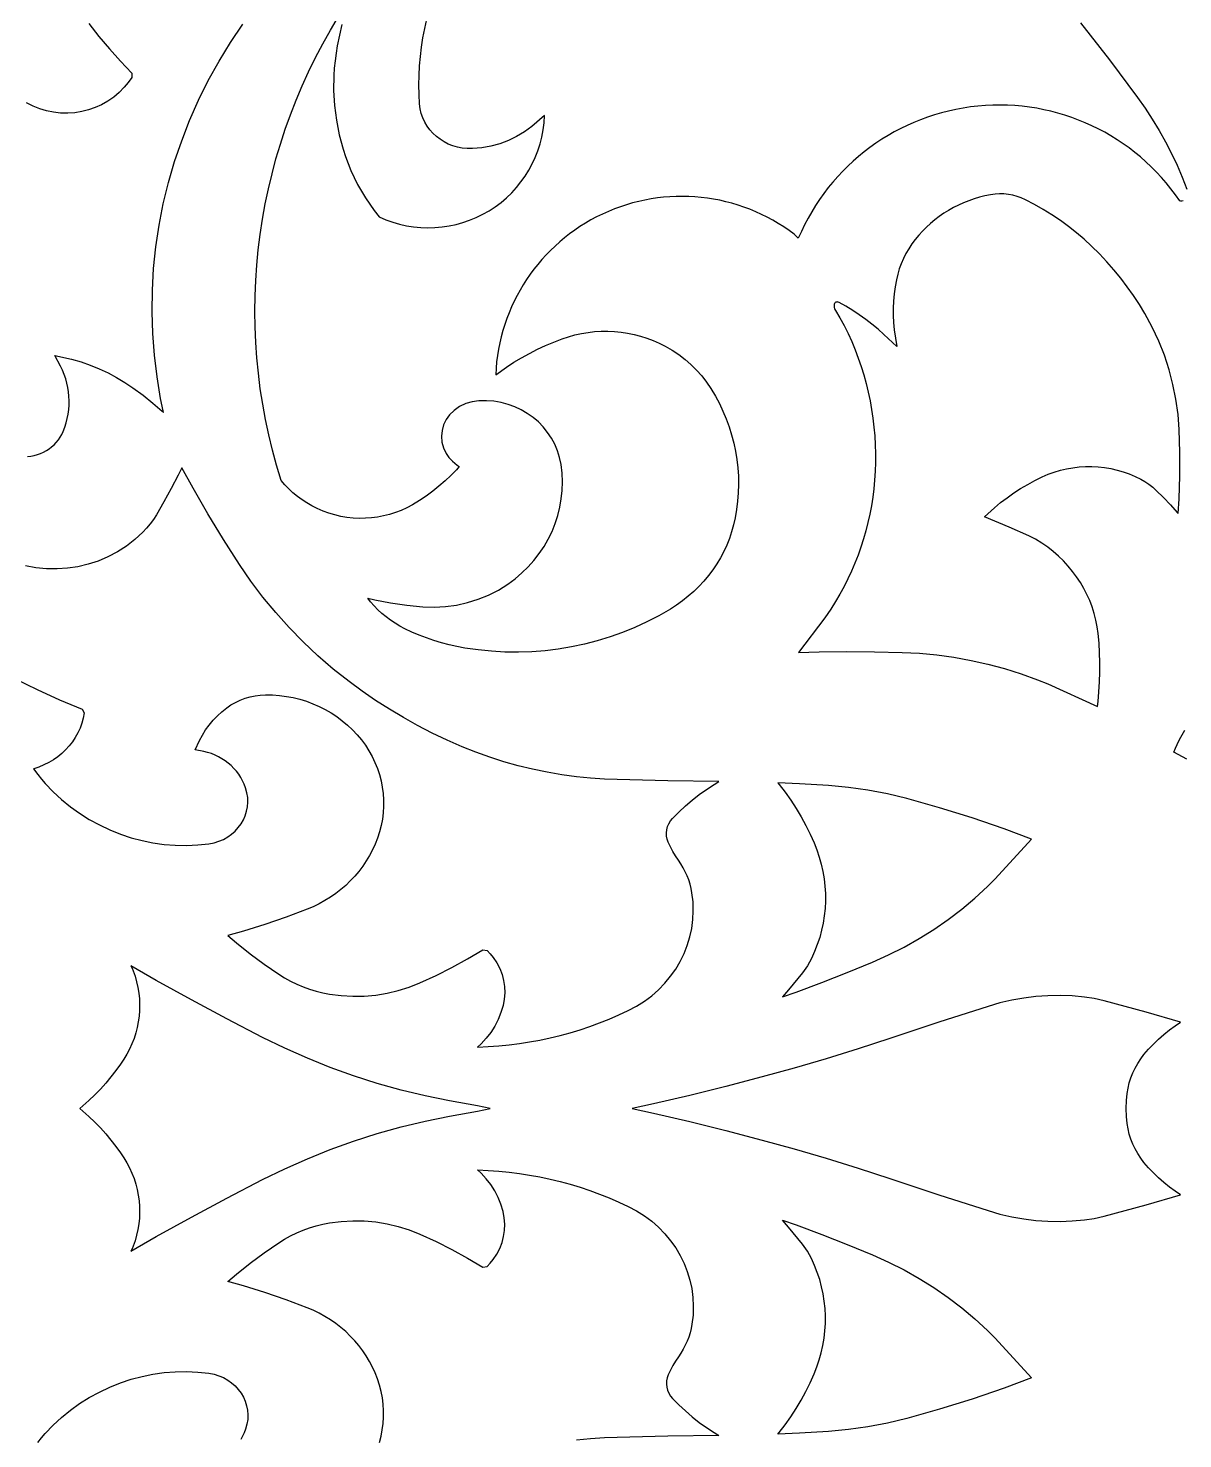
# Model space of a CAD drawing. Extents: x 2828 to 3228, y -800 to 800.
# Drawn here: x 3105.4 to 3173.3, y -19.4 to 63.6 of the extents above; entities that cross this region are included whole.
import ezdxf

# ---------------------------------------------------------------- set-up
doc = ezdxf.new("R2010")
doc.units = 0
doc.layers.add('LAYER_1', color=18, linetype='CONTINUOUS')

msp = doc.modelspace()

# ---------------------------------------------------------------- linework, layer by layer
at = {"layer": 'LAYER_1'}
for points in [[(3173.359, 53.412), (3173.293, 53.401), (3173.226, 53.403), (3173.161, 53.421, 0.594665), (3150.707, 51.216), (3150.471, 51.448, 0.605821), (3132.89, 43.186), (3133.524, 43.631), (3133.964, 43.917), (3134.414, 44.187), (3134.874, 44.442), (3135.344, 44.681), (3135.822, 44.904), (3136.309, 45.11), (3136.803, 45.3), (3137.179, 45.425), (3137.559, 45.53), (3137.942, 45.614), (3138.329, 45.678), (3138.717, 45.721), (3139.107, 45.744), (3139.497, 45.747), (3139.886, 45.729), (3140.274, 45.692), (3140.659, 45.634), (3141.041, 45.557), (3141.418, 45.459), (3141.79, 45.342), (3142.156, 45.204), (3142.516, 45.047), (3142.867, 44.871), (3143.276, 44.634), (3143.667, 44.374), (3144.038, 44.091), (3144.388, 43.786), (3144.717, 43.46), (3145.024, 43.114), (3145.306, 42.749), (3145.565, 42.366), (3145.822, 41.933), (3146.059, 41.49), (3146.273, 41.039), (3146.465, 40.58), (3146.635, 40.114), (3146.782, 39.643), (3146.907, 39.166), (3147.008, 38.684), (3147.088, 38.199), (3147.144, 37.71), (3147.177, 37.219), (3147.186, 36.727), (3147.173, 36.233), (3147.135, 35.74), (3147.074, 35.247), (3146.99, 34.755), (3146.897, 34.344), (3146.783, 33.939), (3146.647, 33.543), (3146.491, 33.154), (3146.314, 32.775), (3146.118, 32.405), (3145.903, 32.046), (3145.669, 31.698), (3145.416, 31.361), (3145.146, 31.037), (3144.858, 30.726), (3144.553, 30.428), (3144.232, 30.145), (3143.895, 29.877), (3143.543, 29.625), (3143.175, 29.389), (3142.493, 28.997), (3141.796, 28.637), (3141.084, 28.309), (3140.358, 28.014), (3139.621, 27.752), (3138.873, 27.523), (3138.115, 27.326), (3137.348, 27.164), (3136.575, 27.035), (3135.796, 26.941), (3135.012, 26.88), (3134.225, 26.854), (3133.436, 26.863), (3132.646, 26.906), (3131.856, 26.985), (3131.068, 27.1), (3130.609, 27.185), (3130.154, 27.287), (3129.704, 27.406), (3129.258, 27.54), (3128.819, 27.691), (3128.386, 27.857), (3127.959, 28.039), (3127.54, 28.237), (3127.251, 28.389), (3126.971, 28.556), (3126.702, 28.736), (3126.443, 28.929), (3126.196, 29.135), (3125.961, 29.353), (3125.737, 29.584), (3125.528, 29.824), (3125.368, 30.037), (3125.77, 29.942), (3126.707, 29.763), (3127.652, 29.627), (3128.604, 29.532), (3129.27, 29.509), (3129.934, 29.542), (3130.59, 29.63), (3131.233, 29.773), (3131.861, 29.968), (3132.47, 30.216), (3133.056, 30.515), (3133.615, 30.865), (3134.039, 31.178), (3134.436, 31.516), (3134.805, 31.876), (3135.145, 32.257), (3135.456, 32.658), (3135.738, 33.076), (3135.988, 33.511), (3136.207, 33.96), (3136.394, 34.423), (3136.548, 34.897), (3136.669, 35.381), (3136.755, 35.873), (3136.806, 36.371), (3136.821, 36.875), (3136.8, 37.382), (3136.742, 37.892), (3136.657, 38.308), (3136.533, 38.708), (3136.372, 39.091), (3136.177, 39.453), (3135.948, 39.794), (3135.69, 40.112), (3135.403, 40.405), (3135.09, 40.671), (3134.753, 40.909), (3134.395, 41.117), (3134.017, 41.294), (3133.622, 41.439), (3133.211, 41.548), (3132.787, 41.621), (3132.353, 41.656), (3131.906, 41.652), (3131.509, 41.599), (3131.126, 41.485), (3130.767, 41.313), (3130.439, 41.086), (3130.18, 40.832), (3129.974, 40.545), (3129.825, 40.232), (3129.733, 39.902), (3129.7, 39.561), (3129.729, 39.217), (3129.819, 38.879), (3129.973, 38.556), (3130.141, 38.312), (3130.342, 38.097), (3130.632, 37.857), (3130.745, 37.782), (3130.582, 37.597), (3130.254, 37.258), (3129.911, 36.932), (3129.553, 36.621), (3129.182, 36.325), (3128.797, 36.044), (3128.399, 35.779), (3127.99, 35.531), (3127.666, 35.357), (3127.333, 35.204), (3126.993, 35.073), (3126.647, 34.962), (3126.295, 34.873), (3125.939, 34.805), (3125.58, 34.759), (3125.219, 34.734), (3124.857, 34.73), (3124.495, 34.748), (3124.134, 34.787), (3123.775, 34.848), (3123.421, 34.931), (3123.07, 35.035), (3122.726, 35.161), (3122.387, 35.309), (3122.077, 35.467), (3121.779, 35.639), (3121.492, 35.827), (3121.219, 36.028), (3120.958, 36.243), (3120.71, 36.471), (3120.476, 36.711), (3120.257, 36.963, -0.225446), (3124.133, 65.048)], [(3123.827, 63.799), (3123.566, 62.54), (3123.492, 62.104), (3123.433, 61.667), (3123.389, 61.229), (3123.361, 60.789), (3123.35, 59.914), (3123.4, 59.039), (3123.51, 58.169), (3123.68, 57.307), (3123.91, 56.458), (3124.048, 56.035), (3124.2, 55.618), (3124.372, 55.198), (3124.56, 54.785), (3124.765, 54.38), (3124.987, 53.983), (3125.224, 53.594), (3125.478, 53.214), (3125.747, 52.844), (3126.033, 52.481, 0.538493), (3135.77, 58.441), (3135.023, 57.787), (3134.588, 57.472), (3134.125, 57.198), (3133.639, 56.966), (3133.132, 56.778), (3132.608, 56.635), (3132.069, 56.539), (3131.52, 56.492), (3131.219, 56.493), (3130.925, 56.522), (3130.64, 56.578), (3130.365, 56.659), (3130.102, 56.764), (3129.853, 56.892), (3129.618, 57.04), (3129.399, 57.209), (3129.198, 57.397), (3129.016, 57.601), (3128.855, 57.822), (3128.717, 58.057), (3128.602, 58.305), (3128.512, 58.566), (3128.449, 58.838), (3128.413, 59.123), (3128.382, 59.68), (3128.371, 60.241), (3128.38, 60.8), (3128.409, 61.359), (3128.457, 61.915), (3128.525, 62.469), (3128.612, 63.02), (3128.719, 63.568), (3128.845, 64.113)]]:
    msp.add_lwpolyline(points, format="xyb", dxfattribs=at)
for points in [[(3108.936, 63.847), (3109.538, 63.098), (3110.161, 62.361), (3110.803, 61.639), (3111.465, 60.931), (3111.478, 60.673), (3111.26, 60.388), (3111.028, 60.101), (3110.728, 59.793), (3110.403, 59.519), (3110.057, 59.279), (3109.693, 59.074), (3109.313, 58.903), (3108.92, 58.769), (3108.518, 58.669), (3108.108, 58.606), (3107.694, 58.579), (3107.279, 58.588), (3106.864, 58.634), (3106.454, 58.717), (3106.05, 58.837), (3105.656, 58.995), (3105.275, 59.192)], [(3105.328, 38.369), (3105.526, 38.391), (3105.72, 38.429), (3105.909, 38.481), (3106.092, 38.546), (3106.269, 38.625), (3106.438, 38.717), (3106.599, 38.821), (3106.751, 38.936), (3106.894, 39.063), (3107.025, 39.201), (3107.145, 39.349), (3107.253, 39.506), (3107.349, 39.673), (3107.431, 39.851), (3107.525, 40.101), (3107.606, 40.356), (3107.671, 40.613), (3107.72, 40.872), (3107.755, 41.133), (3107.775, 41.395), (3107.779, 41.657), (3107.769, 41.918), (3107.743, 42.179), (3107.703, 42.438), (3107.648, 42.695), (3107.578, 42.95), (3107.493, 43.201), (3107.394, 43.448), (3107.279, 43.691), (3106.936, 44.324), (3107.926, 44.095), (3108.479, 43.936), (3109.021, 43.749), (3109.552, 43.535), (3110.07, 43.294), (3110.575, 43.027), (3111.064, 42.734), (3111.536, 42.416), (3112.129, 41.976), (3112.703, 41.515), (3113.258, 41.033), (3113.332, 40.965), (3113.31, 41.068), (3113.166, 41.792), (3112.953, 43.057), (3112.798, 44.33), (3112.7, 45.607), (3112.66, 46.886), (3112.678, 48.166), (3112.753, 49.444), (3112.886, 50.72), (3113.077, 51.99), (3113.325, 53.252), (3113.63, 54.502), (3113.99, 55.736), (3114.405, 56.955), (3114.874, 58.155), (3115.398, 59.335), (3115.974, 60.494), (3116.603, 61.63), (3117.278, 62.734), (3117.997, 63.81)], [(3167.317, 63.891), (3169.017, 61.714), (3170.673, 59.504), (3171.121, 58.871), (3171.545, 58.225), (3171.946, 57.566), (3172.322, 56.895), (3172.675, 56.212), (3173.002, 55.518), (3173.305, 54.813), (3173.58, 54.107)], [(3104.608, 25.293), (3105.899, 24.653), (3107.212, 24.056), (3108.551, 23.502), (3108.67, 23.279), (3108.612, 22.977), (3108.528, 22.676), (3108.421, 22.385), (3108.292, 22.104), (3108.142, 21.835), (3107.972, 21.578), (3107.782, 21.336), (3107.575, 21.107), (3107.35, 20.894), (3107.109, 20.698), (3106.852, 20.519), (3106.582, 20.358), (3106.298, 20.217), (3106.001, 20.095), (3105.693, 19.995), (3105.679, 19.992), (3105.931, 19.665), (3106.149, 19.385), (3106.378, 19.119), (3106.841, 18.637), (3107.333, 18.184), (3107.853, 17.762), (3108.398, 17.372), (3108.968, 17.013), (3109.56, 16.689), (3110.174, 16.399), (3110.806, 16.145), (3111.433, 15.936), (3112.07, 15.767), (3112.716, 15.636), (3113.369, 15.545), (3114.027, 15.494), (3114.687, 15.483), (3115.348, 15.511), (3116.006, 15.58), (3116.31, 15.638), (3116.596, 15.725), (3116.865, 15.84), (3117.114, 15.98), (3117.344, 16.143), (3117.553, 16.328), (3117.738, 16.531), (3117.9, 16.752), (3118.037, 16.987), (3118.147, 17.234), (3118.228, 17.492), (3118.281, 17.758), (3118.303, 18.031), (3118.293, 18.308), (3118.25, 18.587), (3118.172, 18.87), (3118.091, 19.081), (3117.995, 19.285), (3117.885, 19.482), (3117.762, 19.67), (3117.626, 19.849), (3117.478, 20.018), (3117.318, 20.177), (3117.148, 20.326), (3116.967, 20.463), (3116.776, 20.588), (3116.577, 20.701), (3116.369, 20.801), (3116.153, 20.888), (3115.93, 20.961), (3115.701, 21.019), (3115.208, 21.11), (3115.457, 21.662), (3115.626, 21.977), (3115.816, 22.279), (3116.026, 22.569), (3116.256, 22.845), (3116.505, 23.105), (3116.772, 23.35), (3117.057, 23.579), (3117.308, 23.752), (3117.573, 23.904), (3117.849, 24.035), (3118.134, 24.143), (3118.428, 24.229), (3118.728, 24.292), (3119.034, 24.332), (3119.343, 24.348), (3119.758, 24.34), (3120.169, 24.31), (3120.575, 24.257), (3120.975, 24.181), (3121.368, 24.084), (3121.754, 23.965), (3122.132, 23.825), (3122.5, 23.664), (3122.857, 23.484), (3123.204, 23.283), (3123.538, 23.064), (3123.858, 22.825), (3124.165, 22.568), (3124.456, 22.293), (3124.731, 22), (3124.99, 21.691), (3125.222, 21.375), (3125.432, 21.048), (3125.62, 20.711), (3125.785, 20.365), (3125.927, 20.011), (3126.046, 19.651), (3126.142, 19.286), (3126.215, 18.915), (3126.264, 18.542), (3126.29, 18.165), (3126.291, 17.788), (3126.269, 17.409), (3126.222, 17.032), (3126.151, 16.656), (3126.055, 16.284), (3125.935, 15.915), (3125.797, 15.563), (3125.639, 15.22), (3125.464, 14.888), (3125.271, 14.566), (3125.061, 14.255), (3124.834, 13.955), (3124.592, 13.668), (3124.334, 13.394), (3124.061, 13.133), (3123.775, 12.886), (3123.474, 12.653), (3123.161, 12.435), (3122.835, 12.233), (3122.497, 12.047), (3122.148, 11.878), (3121.789, 11.726), (3120.551, 11.26), (3119.3, 10.829), (3118.036, 10.432), (3117.124, 10.174), (3117.625, 9.749), (3118.434, 9.109), (3119.265, 8.496), (3120.117, 7.911), (3120.46, 7.697), (3120.814, 7.502), (3121.177, 7.325), (3121.55, 7.168), (3121.931, 7.03), (3122.32, 6.911), (3122.716, 6.812), (3123.116, 6.734), (3123.795, 6.646), (3124.474, 6.607), (3125.153, 6.617), (3125.828, 6.676), (3126.496, 6.784), (3127.155, 6.939), (3127.801, 7.142), (3128.433, 7.394), (3129.382, 7.832), (3130.316, 8.302), (3131.231, 8.804), (3132.13, 9.339), (3132.38, 9.302), (3132.562, 9.104), (3132.743, 8.891), (3132.955, 8.575), (3133.129, 8.242), (3133.264, 7.895), (3133.359, 7.537), (3133.413, 7.171), (3133.426, 6.8), (3133.397, 6.429), (3133.326, 6.06), (3133.199, 5.64), (3133.034, 5.235), (3132.834, 4.848), (3132.598, 4.479), (3132.33, 4.132), (3132.03, 3.809), (3131.816, 3.615), (3131.844, 3.615), (3132.458, 3.643), (3133.07, 3.687), (3133.68, 3.747), (3134.287, 3.825), (3134.891, 3.919), (3135.492, 4.03), (3136.09, 4.158), (3136.683, 4.301), (3137.271, 4.461), (3137.855, 4.638), (3138.433, 4.83), (3139.006, 5.039), (3139.572, 5.263), (3140.133, 5.504), (3140.684, 5.759), (3141.179, 6.021), (3141.644, 6.315), (3142.077, 6.64), (3142.48, 6.993), (3142.85, 7.374), (3143.186, 7.779), (3143.487, 8.206), (3143.753, 8.653), (3143.981, 9.118), (3144.171, 9.6), (3144.322, 10.094), (3144.432, 10.601), (3144.5, 11.117), (3144.526, 11.64), (3144.507, 12.168), (3144.444, 12.701), (3144.395, 12.955), (3144.331, 13.207), (3144.253, 13.455), (3144.16, 13.698), (3144.053, 13.936), (3143.933, 14.168), (3143.799, 14.394), (3143.648, 14.617), (3143.48, 14.865), (3143.323, 15.124), (3143.18, 15.391), (3143.048, 15.669), (3142.985, 15.846), (3142.949, 16.033), (3142.942, 16.22), (3142.961, 16.406), (3143.008, 16.587), (3143.081, 16.761), (3143.18, 16.924), (3143.3, 17.07), (3143.675, 17.446), (3144.061, 17.803), (3144.461, 18.145), (3144.875, 18.471), (3145.303, 18.78), (3145.744, 19.073), (3146.023, 19.243), (3143.023, 19.293), (3139.291, 19.391), (3138.468, 19.436), (3137.646, 19.516), (3136.777, 19.637), (3135.915, 19.787), (3135.059, 19.966), (3134.211, 20.174), (3133.371, 20.412), (3132.541, 20.677), (3131.72, 20.972), (3130.911, 21.294), (3130.025, 21.682), (3129.153, 22.096), (3128.297, 22.536), (3127.456, 23.003), (3126.632, 23.495), (3125.824, 24.012), (3125.034, 24.554), (3124.262, 25.121), (3123.325, 25.864), (3122.423, 26.643), (3121.558, 27.457), (3120.729, 28.305), (3119.94, 29.186), (3119.19, 30.099), (3118.481, 31.041), (3117.814, 32.012), (3116.867, 33.494), (3115.953, 34.994), (3115.074, 36.513), (3114.415, 37.712), (3114.194, 37.267), (3113.785, 36.485), (3113.359, 35.712), (3112.915, 34.946), (3112.741, 34.672), (3112.549, 34.408), (3112.342, 34.155), (3112.117, 33.913), (3111.649, 33.479), (3111.148, 33.092), (3110.62, 32.753), (3110.067, 32.462), (3109.493, 32.22), (3108.903, 32.028), (3108.299, 31.886), (3107.686, 31.794), (3107.067, 31.752), (3106.445, 31.761), (3105.824, 31.822), (3105.209, 31.934)], [(3173.578, 20.563), (3172.814, 20.979), (3172.907, 21.205), (3173.007, 21.426), (3173.113, 21.643), (3173.226, 21.854), (3173.468, 22.262)], [(3126.046, -19.651), (3126.142, -19.286), (3126.215, -18.915), (3126.264, -18.542), (3126.29, -18.165), (3126.291, -17.788), (3126.269, -17.409), (3126.222, -17.032), (3126.151, -16.656), (3126.055, -16.284), (3125.935, -15.915), (3125.797, -15.563), (3125.639, -15.22), (3125.464, -14.888), (3125.271, -14.566), (3125.061, -14.255), (3124.834, -13.955), (3124.592, -13.668), (3124.334, -13.394), (3124.061, -13.133), (3123.775, -12.886), (3123.474, -12.653), (3123.161, -12.435), (3122.835, -12.233), (3122.497, -12.047), (3122.148, -11.878), (3121.789, -11.726), (3120.551, -11.26), (3119.3, -10.829), (3118.036, -10.432), (3117.124, -10.174), (3117.625, -9.749), (3118.434, -9.109), (3119.265, -8.496), (3120.117, -7.911), (3120.46, -7.697), (3120.814, -7.502), (3121.177, -7.325), (3121.55, -7.168), (3121.931, -7.03), (3122.32, -6.911), (3122.716, -6.812), (3123.116, -6.734), (3123.795, -6.646), (3124.474, -6.607), (3125.153, -6.617), (3125.828, -6.676), (3126.496, -6.784), (3127.155, -6.939), (3127.801, -7.142), (3128.433, -7.394), (3129.382, -7.832), (3130.316, -8.302), (3131.231, -8.804), (3132.13, -9.339), (3132.38, -9.302), (3132.562, -9.104), (3132.743, -8.891), (3132.955, -8.575), (3133.129, -8.242), (3133.264, -7.895), (3133.359, -7.537), (3133.413, -7.171), (3133.426, -6.8), (3133.397, -6.429), (3133.326, -6.06), (3133.199, -5.64), (3133.034, -5.235), (3132.834, -4.848), (3132.598, -4.479), (3132.33, -4.132), (3132.03, -3.809), (3131.816, -3.615), (3131.844, -3.615), (3132.458, -3.643), (3133.07, -3.687), (3133.68, -3.747), (3134.287, -3.825), (3134.891, -3.919), (3135.492, -4.03), (3136.09, -4.158), (3136.683, -4.301), (3137.271, -4.461), (3137.855, -4.638), (3138.433, -4.83), (3139.006, -5.039), (3139.572, -5.263), (3140.133, -5.504), (3140.684, -5.759), (3141.179, -6.021), (3141.644, -6.315), (3142.077, -6.64), (3142.48, -6.993), (3142.85, -7.374), (3143.186, -7.779), (3143.487, -8.206), (3143.753, -8.653), (3143.981, -9.118), (3144.171, -9.6), (3144.322, -10.094), (3144.432, -10.601), (3144.5, -11.117), (3144.526, -11.64), (3144.507, -12.168), (3144.444, -12.701), (3144.395, -12.955), (3144.331, -13.207), (3144.253, -13.455), (3144.16, -13.698), (3144.053, -13.936), (3143.933, -14.168), (3143.799, -14.394), (3143.648, -14.617), (3143.48, -14.865), (3143.323, -15.124), (3143.18, -15.391), (3143.048, -15.669), (3142.985, -15.846), (3142.949, -16.033), (3142.942, -16.22), (3142.961, -16.406), (3143.008, -16.587), (3143.081, -16.761), (3143.18, -16.924), (3143.3, -17.07), (3143.675, -17.446), (3144.061, -17.803), (3144.461, -18.145), (3144.875, -18.471), (3145.303, -18.78), (3145.744, -19.073), (3146.023, -19.243), (3143.023, -19.293), (3139.291, -19.391), (3138.468, -19.436), (3137.646, -19.516)], [(3105.931, -19.665), (3106.149, -19.385), (3106.378, -19.119), (3106.841, -18.637), (3107.333, -18.184), (3107.853, -17.762), (3108.398, -17.372), (3108.968, -17.013), (3109.56, -16.689), (3110.174, -16.399), (3110.806, -16.145), (3111.433, -15.936), (3112.07, -15.767), (3112.716, -15.636), (3113.369, -15.545), (3114.027, -15.494), (3114.687, -15.483), (3115.348, -15.511), (3116.006, -15.58), (3116.31, -15.638), (3116.596, -15.725), (3116.865, -15.84), (3117.114, -15.98), (3117.344, -16.143), (3117.553, -16.328), (3117.738, -16.531), (3117.9, -16.752), (3118.037, -16.987), (3118.147, -17.234), (3118.228, -17.492), (3118.281, -17.758), (3118.303, -18.031), (3118.293, -18.308), (3118.25, -18.587), (3118.172, -18.87), (3118.091, -19.081), (3117.995, -19.285), (3117.885, -19.482)]]:
    msp.add_lwpolyline(points, dxfattribs=at)
for points in [[(3161.87, 26.15), (3162.854, 25.887), (3163.827, 25.582), (3164.786, 25.237), (3165.388, 24.987), (3168.311, 23.657), (3168.351, 23.961), (3168.407, 24.53), (3168.444, 25.101), (3168.464, 25.672), (3168.465, 26.243), (3168.447, 26.815), (3168.412, 27.385), (3168.358, 27.954), (3168.301, 28.355), (3168.223, 28.749), (3168.123, 29.136), (3168.002, 29.517), (3167.86, 29.89), (3167.697, 30.255), (3167.514, 30.61), (3167.312, 30.956), (3167.091, 31.291), (3166.851, 31.614), (3166.593, 31.925), (3166.317, 32.224), (3166.024, 32.509), (3165.714, 32.779), (3165.388, 33.035), (3165.047, 33.273), (3164.67, 33.502), (3164.274, 33.703), (3163.123, 34.215), (3161.66, 34.818), (3162.247, 35.349), (3162.615, 35.656), (3162.996, 35.949), (3163.389, 36.226), (3163.793, 36.488), (3164.209, 36.734), (3164.634, 36.964), (3165.071, 37.178), (3165.42, 37.328), (3165.775, 37.456), (3166.137, 37.564), (3166.502, 37.65), (3166.872, 37.715), (3167.243, 37.758), (3167.616, 37.781), (3167.99, 37.782), (3168.363, 37.762), (3168.734, 37.721), (3169.103, 37.659), (3169.468, 37.575), (3169.829, 37.471), (3170.184, 37.346), (3170.532, 37.199), (3170.873, 37.031), (3171.116, 36.892), (3171.349, 36.736), (3171.569, 36.565), (3171.776, 36.381), (3172.203, 35.961), (3172.615, 35.529), (3173.013, 35.085), (3173.071, 35.015), (3173.123, 35.878), (3173.165, 37.238), (3173.166, 38.6), (3173.126, 39.959), (3173.059, 40.854), (3172.938, 41.739), (3172.764, 42.616), (3172.537, 43.48), (3172.258, 44.331), (3171.928, 45.166), (3171.547, 45.982), (3171.115, 46.78), (3170.788, 47.32), (3170.442, 47.849), (3170.076, 48.366), (3169.692, 48.87), (3169.289, 49.361), (3168.868, 49.839), (3168.43, 50.302), (3167.975, 50.752), (3167.536, 51.154), (3167.082, 51.539), (3166.614, 51.908), (3166.132, 52.259), (3165.635, 52.593), (3165.126, 52.909), (3164.604, 53.207), (3164.073, 53.485), (3163.831, 53.594), (3163.585, 53.681), (3163.332, 53.749), (3163.075, 53.796), (3162.814, 53.823), (3162.552, 53.828), (3162.289, 53.813), (3162.025, 53.777), (3161.696, 53.71), (3161.371, 53.629), (3161.052, 53.534), (3160.738, 53.425), (3160.43, 53.303), (3160.129, 53.167), (3159.836, 53.019), (3159.55, 52.858), (3159.272, 52.685), (3159.003, 52.5), (3158.742, 52.303), (3158.492, 52.094), (3158.251, 51.875), (3158.021, 51.644), (3157.801, 51.403), (3157.593, 51.151), (3157.393, 50.882), (3157.211, 50.604), (3157.045, 50.317), (3156.896, 50.022), (3156.765, 49.719), (3156.652, 49.41), (3156.557, 49.094), (3156.481, 48.773), (3156.405, 48.358), (3156.349, 47.939), (3156.312, 47.52), (3156.294, 47.099), (3156.296, 46.678), (3156.317, 46.257), (3156.358, 45.837), (3156.5, 44.848), (3155.745, 45.559), (3155.398, 45.864), (3155.04, 46.158), (3154.673, 46.44), (3154.295, 46.71), (3153.908, 46.967), (3153.511, 47.212), (3153.114, 47.439), (3153.059, 47.462), (3153.013, 47.468), (3152.968, 47.465), (3152.924, 47.451), (3152.886, 47.43), (3152.856, 47.401), (3152.834, 47.368), (3152.819, 47.325), (3152.81, 47.237), (3152.819, 47.147), (3152.844, 47.06), (3152.892, 46.966), (3153.158, 46.533), (3153.411, 46.08), (3153.643, 45.618), (3153.856, 45.147), (3154.055, 44.658), (3154.239, 44.166), (3154.408, 43.67), (3154.561, 43.17), (3154.7, 42.666), (3154.823, 42.159), (3154.93, 41.649), (3155.023, 41.136), (3155.099, 40.621), (3155.161, 40.104), (3155.207, 39.585), (3155.237, 39.065), (3155.251, 38.544), (3155.25, 38.022), (3155.233, 37.5), (3155.2, 36.978), (3155.153, 36.475), (3155.091, 35.975), (3155.012, 35.477), (3154.918, 34.983), (3154.809, 34.491), (3154.685, 34.004), (3154.545, 33.52), (3154.391, 33.04), (3154.221, 32.566), (3154.037, 32.096), (3153.838, 31.631), (3153.625, 31.172), (3153.397, 30.718), (3153.154, 30.271), (3152.898, 29.831), (3152.626, 29.395), (3152.268, 28.88), (3150.718, 26.841), (3151.928, 26.875), (3153.558, 26.893), (3155.188, 26.882), (3156.818, 26.843), (3157.84, 26.789), (3158.859, 26.692), (3159.871, 26.553), (3160.875, 26.372)], [(3151.239, 8.389), (3150.952, 7.982), (3150.124, 6.976), (3149.77, 6.578), (3150.575, 6.855), (3152.09, 7.412), (3153.592, 7.998), (3155.08, 8.614), (3156.018, 9.037), (3156.931, 9.5), (3157.82, 10.002), (3158.683, 10.542), (3159.52, 11.119), (3160.328, 11.732), (3161.106, 12.38), (3161.853, 13.063), (3162.297, 13.514), (3164.436, 15.848), (3162.834, 16.451), (3160.937, 17.103), (3159.02, 17.702), (3157.087, 18.247), (3155.953, 18.519), (3154.808, 18.736), (3153.653, 18.898), (3152.488, 19.003), (3150.773, 19.102), (3149.504, 19.167), (3149.582, 19.07), (3149.93, 18.61), (3150.26, 18.138), (3150.572, 17.655), (3150.865, 17.163), (3151.14, 16.66), (3151.397, 16.148), (3151.634, 15.626), (3151.799, 15.214), (3151.941, 14.795), (3152.06, 14.371), (3152.156, 13.943), (3152.228, 13.513), (3152.276, 13.08), (3152.302, 12.646), (3152.304, 12.211), (3152.282, 11.777), (3152.238, 11.344), (3152.17, 10.914), (3152.078, 10.487), (3151.964, 10.063), (3151.826, 9.645), (3151.665, 9.232), (3151.48, 8.823)], [(3108.411, 0), (3108.591, -0.153), (3108.946, -0.471), (3109.289, -0.801), (3109.618, -1.143), (3109.934, -1.496), (3110.236, -1.86), (3110.524, -2.235), (3110.796, -2.618), (3110.992, -2.901), (3111.172, -3.196), (3111.333, -3.499), (3111.475, -3.81), (3111.599, -4.126), (3111.703, -4.448), (3111.788, -4.775), (3111.853, -5.105), (3111.899, -5.438), (3111.925, -5.774), (3111.932, -6.111), (3111.918, -6.449), (3111.884, -6.786), (3111.83, -7.122), (3111.755, -7.456), (3111.659, -7.79), (3111.483, -8.256), (3111.419, -8.391), (3112.911, -7.535), (3114.979, -6.388), (3117.064, -5.269), (3119.167, -4.179), (3120.473, -3.543), (3121.803, -2.954), (3123.154, -2.413), (3124.525, -1.921), (3125.914, -1.478), (3127.32, -1.084), (3128.742, -0.74), (3130.176, -0.447), (3131.829, -0.158), (3132.559, -0.002), (3132.555, 0), (3132.559, 0.002), (3131.829, 0.158), (3130.176, 0.447), (3128.742, 0.74), (3127.32, 1.084), (3125.914, 1.478), (3124.525, 1.921), (3123.154, 2.413), (3121.803, 2.954), (3120.473, 3.543), (3119.167, 4.179), (3117.064, 5.269), (3114.979, 6.388), (3112.911, 7.535), (3111.419, 8.391), (3111.483, 8.256), (3111.659, 7.79), (3111.755, 7.456), (3111.83, 7.122), (3111.884, 6.786), (3111.918, 6.449), (3111.932, 6.111), (3111.925, 5.774), (3111.899, 5.438), (3111.853, 5.105), (3111.788, 4.775), (3111.703, 4.448), (3111.599, 4.126), (3111.475, 3.81), (3111.333, 3.499), (3111.172, 3.196), (3110.992, 2.901), (3110.796, 2.618), (3110.524, 2.235), (3110.236, 1.86), (3109.934, 1.496), (3109.618, 1.143), (3109.289, 0.801), (3108.946, 0.471), (3108.591, 0.153)], [(3140.932, 0), (3140.928, -0.002), (3142.172, -0.272), (3144.314, -0.769), (3146.447, -1.298), (3148.57, -1.858), (3150.464, -2.375), (3152.349, -2.924), (3154.223, -3.504), (3156.085, -4.114), (3158.984, -5.077), (3161.89, -6.012), (3162.579, -6.211), (3163.276, -6.372), (3163.979, -6.496), (3164.688, -6.583), (3165.402, -6.633), (3166.117, -6.646), (3166.833, -6.621), (3167.548, -6.559), (3168.129, -6.471), (3168.703, -6.341), (3171.18, -5.664), (3173.205, -5.073), (3172.89, -4.867), (3172.55, -4.621), (3172.223, -4.36), (3171.909, -4.084), (3171.61, -3.794), (3171.326, -3.49), (3171.056, -3.171), (3170.865, -2.917), (3170.692, -2.652), (3170.538, -2.377), (3170.403, -2.093), (3170.287, -1.802), (3170.192, -1.503), (3170.117, -1.199), (3170.062, -0.887), (3170.03, -0.479), (3170.016, 0), (3170.03, 0.479), (3170.062, 0.887), (3170.117, 1.199), (3170.192, 1.503), (3170.287, 1.802), (3170.403, 2.093), (3170.538, 2.377), (3170.692, 2.652), (3170.865, 2.917), (3171.056, 3.171), (3171.326, 3.49), (3171.61, 3.794), (3171.909, 4.084), (3172.223, 4.36), (3172.55, 4.621), (3172.89, 4.867), (3173.205, 5.073), (3171.18, 5.664), (3168.703, 6.341), (3168.129, 6.471), (3167.548, 6.559), (3166.833, 6.621), (3166.117, 6.646), (3165.402, 6.633), (3164.688, 6.583), (3163.979, 6.496), (3163.276, 6.372), (3162.579, 6.211), (3161.89, 6.012), (3158.984, 5.077), (3156.085, 4.114), (3154.223, 3.504), (3152.349, 2.924), (3150.464, 2.375), (3148.57, 1.858), (3146.447, 1.298), (3144.314, 0.769), (3142.172, 0.272), (3140.928, 0.002)], [(3151.239, -8.389), (3150.952, -7.982), (3150.124, -6.976), (3149.77, -6.578), (3150.575, -6.855), (3152.09, -7.412), (3153.592, -7.998), (3155.08, -8.614), (3156.018, -9.037), (3156.931, -9.5), (3157.82, -10.002), (3158.683, -10.542), (3159.52, -11.119), (3160.328, -11.732), (3161.106, -12.38), (3161.853, -13.063), (3162.297, -13.514), (3164.436, -15.848), (3162.834, -16.451), (3160.937, -17.103), (3159.02, -17.702), (3157.087, -18.247), (3155.953, -18.519), (3154.808, -18.736), (3153.653, -18.898), (3152.488, -19.003), (3150.773, -19.102), (3149.504, -19.167), (3149.582, -19.07), (3149.93, -18.61), (3150.26, -18.138), (3150.572, -17.655), (3150.865, -17.163), (3151.14, -16.66), (3151.397, -16.148), (3151.634, -15.626), (3151.799, -15.214), (3151.941, -14.795), (3152.06, -14.371), (3152.156, -13.943), (3152.228, -13.513), (3152.276, -13.08), (3152.302, -12.646), (3152.304, -12.211), (3152.282, -11.777), (3152.238, -11.344), (3152.17, -10.914), (3152.078, -10.487), (3151.964, -10.063), (3151.826, -9.645), (3151.665, -9.232), (3151.48, -8.823)]]:
    msp.add_lwpolyline(points, close=True, dxfattribs=at)

doc.saveas('drawing.dxf')
